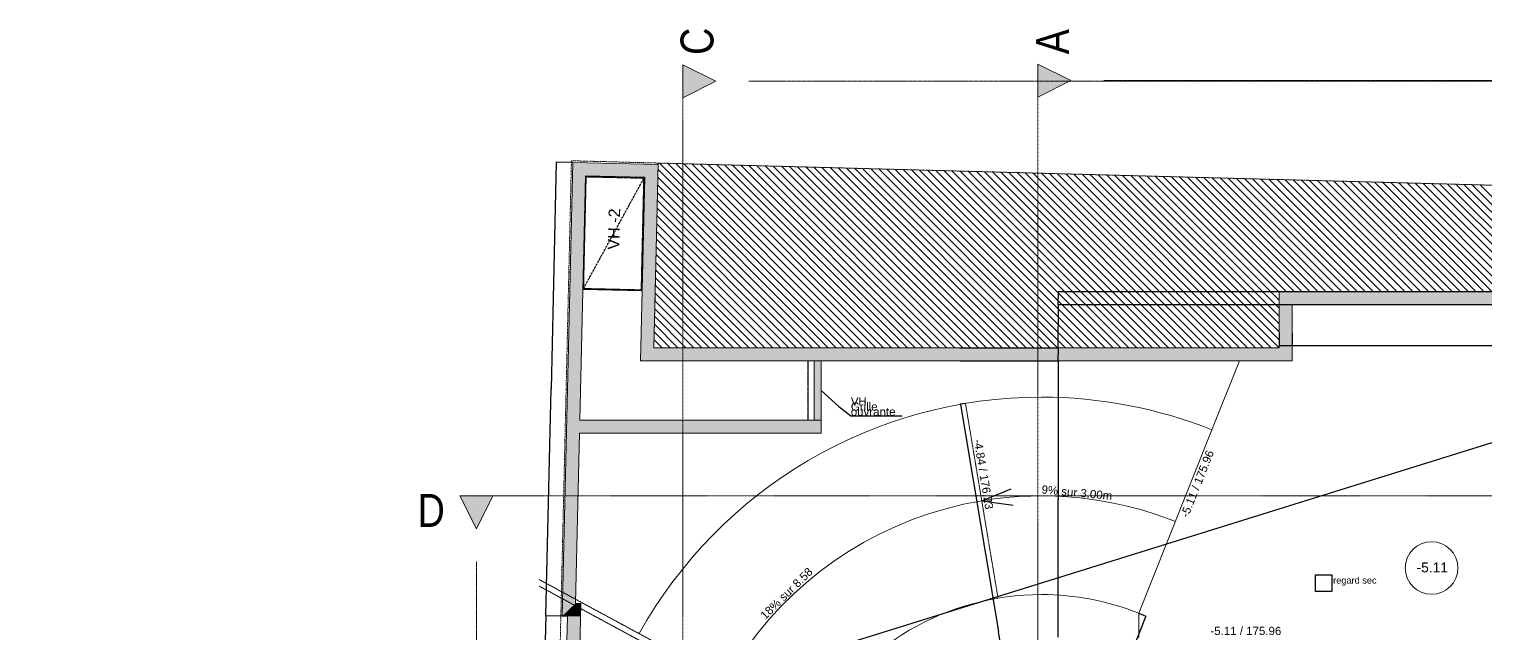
# Model space of a CAD drawing. Header units: centimetres. Extents: x -4990 to 114398, y -61489 to -12305.
# Drawn here: x 60097 to 62311, y -13722 to -12804 of the extents above; entities that cross this region are included whole.
import ezdxf

# ---------------------------------------------------------------- set-up
doc = ezdxf.new("R2010")
doc.units = ezdxf.units.CM
doc.header["$LTSCALE"] = 0.5
for name, pattern in [('Axe 15', [0.88, 0.75, -0.065, 0, -0.065]), ('Mixte 15', [0.93, 0.75, -0.065, 0.05, -0.065]), ('Mixte 8_2 tirets', [0.695, 0.4, -0.065, 0.05, -0.065, 0.05, -0.065]), ('Pointillé 1_5', [0.125, 0.075, -0.05]), ('Pointillé 3', [0.25, 0.15, -0.1]), ('Points 2', [0.1, 0, -0.1])]:
    doc.linetypes.add(name, pattern=pattern)
doc.layers.get('0').update_dxf_attribs({"linetype": 'CONTINUOUS'})
for name, color, linetype in [('01_poch_murs', 253, 'CONTINUOUS'), ('1  Fenetres', 7, 'CONTINUOUS'), ('1  Hachures', 7, 'CONTINUOUS'), ('1  Hachures_coupées', 7, 'CONTINUOUS'), ('1  MURS', 7, 'CONTINUOUS'), ('6 COMPL 2D', 7, 'CONTINUOUS'), ('6 Compl 2D 2 Détails', 7, 'CONTINUOUS'), ('6 Traits de Coupes', 7, 'CONTINUOUS'), ('7 ABORDS', 7, 'CONTINUOUS'), ('8  TEXTES', 7, 'CONTINUOUS'), ('9  COTATIONS', 7, 'CONTINUOUS')]:
    doc.layers.add(name, color=color, linetype=linetype)
doc.styles.get("Standard").update_dxf_attribs({"font": 'arial.ttf'})
doc.styles.add('STYLE_GENERE_1', font='')
doc.styles.add('STYLE_GENERE_2', font='')
doc.styles.add('STYLE_GENERE_3', font='')
doc.styles.get('STYLE_GENERE_1').set_extended_font_data('Arial Occidental')
doc.styles.get('STYLE_GENERE_2').set_extended_font_data('Univers LT 57 Condensed')
doc.styles.get('STYLE_GENERE_3').set_extended_font_data('Arial Occidental')

# ---------------------------------------------------------------- blocks, each defined once
blk = doc.blocks.new('ARROWHEAD_7')
at = {"color": 0, "linetype": 'Continuous', "lineweight": 0}
for p, q in [((0, 0), (-1, 0)), ((-0.25, 0), (0.25, 0)), ((0, -0.25), (0, 0.25))]:
    blk.add_line(p, q, dxfattribs=at)
blk.add_circle((0, 0), 0.25, dxfattribs=at)
blk = doc.blocks.new('Baie Fenêtre libre_3')
at = {"layer": '1  Hachures', "linetype": 'Continuous', "lineweight": 0}
blk.add_hatch(color=255, dxfattribs=at).paths.add_polyline_path([(0.45, 0), (0.45, -0.11), (-0.45, -0.11), (-0.45, 0)], flags=0)
at = {"layer": '1  Fenetres', "color": 212, "linetype": 'Continuous', "lineweight": 0, "true_color": 0xcb00cc}
for p, q in [((-0.45, 0), (-0.45, -0.11)), ((0.45, 0), (0.45, -0.11))]:
    blk.add_line(p, q, dxfattribs=at)
at = {"layer": '1  Fenetres', "color": 30, "linetype": 'Continuous', "lineweight": 0, "true_color": 0xff9224}
for p, q in [((-0.45, 0), (0.45, 0)), ((-0.45, -0.11), (0.45, -0.11))]:
    blk.add_line(p, q, dxfattribs=at)

msp = doc.modelspace()

# ---------------------------------------------------------------- hatches: boundary and pattern name
at = {"layer": '1  Hachures', "linetype": 'Continuous', "lineweight": 0, "true_color": 0x828282}
for points in [[(61090.548, -12857.714), (61090.548, -12907.714), (61140.548, -12882.714)], [(61630.104, -12856.75), (61630.104, -12906.75), (61680.104, -12881.75)], [(60751.759, -13512.632), (60801.759, -13512.632), (60776.759, -13562.632)]]:
    msp.add_hatch(color=8, dxfattribs=at).paths.add_polyline_path(points, flags=0)
at = {"layer": '1  Hachures_coupées', "linetype": 'Continuous', "lineweight": 0, "true_color": 0x8080c0}
for points in [[(60923.045, -13006.148), (60907.041, -13695.307), (60927.5, -13675.777), (60942.575, -13026.607)], [(61053.01, -13009.166), (60923.045, -13006.148), (60942.575, -13026.607), (61032.551, -13028.696)], [(61032.551, -13028.696), (61026.073, -13307.634), (61046.543, -13287.634), (61053.01, -13009.166)], [(62016.593, -13222.642), (63016.593, -13222.639), (63036.593, -13202.639), (61996.593, -13202.642)], [(61996.593, -13202.642), (61996.593, -13287.634), (62016.593, -13307.634), (62016.593, -13222.642)], [(61026.073, -13307.634), (62016.593, -13307.634), (61996.593, -13287.634), (61046.543, -13287.634)], [(60933.495, -13417.634), (61300.845, -13417.634), (61300.845, -13397.634), (60933.959, -13397.634)], [(60915.04, -13695.493), (60935.499, -13675.963), (60927.5, -13675.777), (60915.226, -13687.494)], [(60935.035, -13695.957), (60935.499, -13675.963), (60915.04, -13695.493)], [(60899.002, -15247.649), (60935.035, -13695.957), (60915.04, -13695.493), (60878.996, -15247.649)], [(60915.226, -13687.494), (60907.041, -13695.307), (60915.04, -13695.493)]]:
    msp.add_hatch(color=163, dxfattribs=at).paths.add_polyline_path(points, flags=0)

# ---------------------------------------------------------------- linework, layer by layer
at = {"layer": '01_poch_murs'}
msp.add_line((37832.394, -21056.715), (64082.109, -12882.714), dxfattribs=at)
at = {"layer": '1  Hachures', "color": 53, "linetype": 'Continuous', "lineweight": 0, "true_color": 0xd1d168}
for p, q in [((61053.059, -13007.027), (61047.936, -13227.634)), ((63331.382, -13067.514), (61053.059, -13007.027)), ((61996.593, -13202.642), (63036.593, -13202.639)), ((61996.593, -13247.634), (61996.593, -13202.642)), ((61047.936, -13227.634), (61046.543, -13287.634)), ((61996.593, -13287.634), (61996.593, -13247.634)), ((61046.543, -13287.634), (61996.593, -13287.634))]:
    msp.add_line(p, q, dxfattribs=at)
at = {"layer": '1  Hachures', "color": 252, "linetype": 'Continuous', "lineweight": 0, "true_color": 0x969696}
for p, q in [((61323.505, -13287.634), (61052.829, -13016.957)), ((61335.526, -13287.634), (61054.97, -13007.078)), ((61347.547, -13287.634), (61067.319, -13007.405)), ((61359.568, -13287.634), (61079.667, -13007.733)), ((61371.589, -13287.634), (61092.016, -13008.061)), ((61383.61, -13287.634), (61104.365, -13008.389)), ((61395.63, -13287.634), (61116.713, -13008.717)), ((61407.651, -13287.634), (61129.062, -13009.045)), ((61419.672, -13287.634), (61141.411, -13009.372)), ((61431.693, -13287.634), (61153.759, -13009.7)), ((61443.714, -13287.634), (61166.108, -13010.028)), ((61455.734, -13287.634), (61178.457, -13010.356)), ((61467.755, -13287.634), (61190.805, -13010.684)), ((61479.776, -13287.634), (61203.154, -13011.012)), ((61491.797, -13287.634), (61215.503, -13011.34)), ((61503.818, -13287.634), (61227.851, -13011.667)), ((61515.839, -13287.634), (61240.2, -13011.995)), ((61527.859, -13287.634), (61252.549, -13012.323)), ((61539.88, -13287.634), (61264.897, -13012.651)), ((61551.901, -13287.634), (61277.246, -13012.979)), ((61563.922, -13287.634), (61289.595, -13013.307)), ((61575.943, -13287.634), (61301.943, -13013.635)), ((61587.963, -13287.634), (61314.292, -13013.962)), ((61599.984, -13287.634), (61326.641, -13014.29)), ((61612.005, -13287.634), (61338.989, -13014.618)), ((61624.026, -13287.634), (61351.338, -13014.946)), ((61636.047, -13287.634), (61363.687, -13015.274)), ((61648.067, -13287.634), (61376.035, -13015.602)), ((61660.088, -13287.634), (61388.384, -13015.929)), ((61672.109, -13287.634), (61400.733, -13016.257)), ((61684.13, -13287.634), (61413.081, -13016.585)), ((61696.151, -13287.634), (61425.43, -13016.913)), ((61708.172, -13287.634), (61437.779, -13017.241)), ((61720.192, -13287.634), (61450.127, -13017.569)), ((61311.485, -13287.634), (61052.556, -13028.705)), ((61732.213, -13287.634), (61462.476, -13017.897)), ((61744.234, -13287.634), (61474.825, -13018.224)), ((61756.255, -13287.634), (61487.173, -13018.552)), ((61768.276, -13287.634), (61499.522, -13018.88)), ((61780.296, -13287.634), (61511.871, -13019.208)), ((61792.317, -13287.634), (61524.219, -13019.536)), ((61804.338, -13287.634), (61536.568, -13019.864)), ((61816.359, -13287.634), (61548.917, -13020.191)), ((61828.38, -13287.634), (61561.265, -13020.519)), ((61840.401, -13287.634), (61573.614, -13020.847)), ((61852.421, -13287.634), (61585.962, -13021.175)), ((61864.442, -13287.634), (61598.311, -13021.503)), ((61876.463, -13287.634), (61610.66, -13021.831)), ((61888.484, -13287.634), (61623.008, -13022.159)), ((61900.505, -13287.634), (61635.357, -13022.486)), ((61912.525, -13287.634), (61647.706, -13022.814)), ((61924.546, -13287.634), (61660.054, -13023.142)), ((61936.567, -13287.634), (61672.403, -13023.47)), ((61948.588, -13287.634), (61684.752, -13023.798)), ((61960.609, -13287.634), (61697.1, -13024.126)), ((61972.629, -13287.634), (61709.449, -13024.453)), ((61984.65, -13287.634), (61721.798, -13024.781)), ((61996.593, -13287.555), (61734.146, -13025.109)), ((61996.593, -13275.534), (61746.495, -13025.437)), ((61996.593, -13263.514), (61758.844, -13025.765)), ((61996.593, -13251.493), (61771.192, -13026.093)), ((61996.593, -13239.472), (61783.541, -13026.421)), ((61996.593, -13227.451), (61795.89, -13026.748)), ((61996.593, -13215.43), (61808.238, -13027.076)), ((61996.593, -13203.41), (61820.587, -13027.404)), ((62007.846, -13202.642), (61832.936, -13027.732)), ((62019.867, -13202.642), (61845.284, -13028.06)), ((62031.887, -13202.642), (61857.633, -13028.388)), ((62043.908, -13202.642), (61869.982, -13028.715)), ((62055.929, -13202.642), (61882.33, -13029.043)), ((62067.95, -13202.642), (61894.679, -13029.371)), ((62079.97, -13202.642), (61907.028, -13029.699)), ((62091.991, -13202.642), (61919.376, -13030.027)), ((62104.012, -13202.642), (61931.725, -13030.355)), ((62116.033, -13202.642), (61944.074, -13030.683)), ((62128.054, -13202.642), (61956.422, -13031.01)), ((62140.074, -13202.642), (61968.771, -13031.338)), ((62152.095, -13202.642), (61981.12, -13031.666)), ((62164.116, -13202.642), (61993.468, -13031.994)), ((62176.137, -13202.641), (62005.817, -13032.322)), ((62188.157, -13202.641), (62018.166, -13032.65)), ((62200.178, -13202.641), (62030.514, -13032.977)), ((62212.199, -13202.641), (62042.863, -13033.305)), ((62224.22, -13202.641), (62055.212, -13033.633)), ((62236.241, -13202.641), (62067.56, -13033.961)), ((62248.261, -13202.641), (62079.909, -13034.289)), ((62260.282, -13202.641), (62092.258, -13034.617)), ((62272.303, -13202.641), (62104.606, -13034.945)), ((62284.324, -13202.641), (62116.955, -13035.272)), ((62296.345, -13202.641), (62129.304, -13035.6)), ((62308.365, -13202.641), (62141.652, -13035.928)), ((62320.386, -13202.641), (62154.001, -13036.256)), ((62332.407, -13202.641), (62166.35, -13036.584)), ((62344.428, -13202.641), (62178.698, -13036.912)), ((62356.448, -13202.641), (62191.047, -13037.239)), ((62368.469, -13202.641), (62203.396, -13037.567)), ((62380.49, -13202.641), (62215.744, -13037.895)), ((62392.511, -13202.641), (62228.093, -13038.223)), ((62404.532, -13202.641), (62240.442, -13038.551)), ((62416.552, -13202.641), (62252.79, -13038.879)), ((62428.573, -13202.641), (62265.139, -13039.207)), ((62440.594, -13202.641), (62277.488, -13039.534)), ((62452.615, -13202.641), (62289.836, -13039.862)), ((61287.443, -13287.634), (61052.01, -13052.201)), ((61299.464, -13287.634), (61052.283, -13040.453)), ((62464.636, -13202.641), (62302.185, -13040.19)), ((61263.401, -13287.634), (61051.465, -13075.697)), ((61275.422, -13287.634), (61051.737, -13063.949)), ((61239.36, -13287.634), (61050.919, -13099.193)), ((61251.381, -13287.634), (61051.192, -13087.445)), ((61215.318, -13287.634), (61050.373, -13122.689)), ((61227.339, -13287.634), (61050.646, -13110.941)), ((61191.276, -13287.634), (61049.828, -13146.185)), ((61203.297, -13287.634), (61050.101, -13134.437)), ((61167.235, -13287.634), (61049.282, -13169.681)), ((61179.256, -13287.634), (61049.555, -13157.933)), ((61143.193, -13287.634), (61048.736, -13193.177)), ((61155.214, -13287.634), (61049.009, -13181.429)), ((61119.152, -13287.634), (61048.191, -13216.673)), ((61131.172, -13287.634), (61048.464, -13204.925)), ((61107.131, -13287.634), (61047.918, -13228.421)), ((61083.089, -13287.634), (61047.372, -13251.917)), ((61095.11, -13287.634), (61047.645, -13240.169)), ((61059.048, -13287.634), (61046.827, -13275.413)), ((61071.068, -13287.634), (61047.1, -13263.665)), ((61047.027, -13287.634), (61046.554, -13287.161))]:
    msp.add_line(p, q, dxfattribs=at)
at = {"layer": '1  MURS', "color": 5, "linetype": 'Continuous', "lineweight": 0}
for p, q in [((60923.045, -13006.148), (60907.041, -13695.307)), ((61053.01, -13009.166), (60923.045, -13006.148)), ((61046.543, -13287.634), (61053.01, -13009.166)), ((60933.959, -13397.634), (60942.575, -13026.607)), ((60942.575, -13026.607), (61032.551, -13028.696)), ((61032.551, -13028.696), (61026.073, -13307.634)), ((63036.593, -13202.639), (61996.593, -13202.642)), ((61996.593, -13202.642), (61996.593, -13287.634)), ((62016.593, -13222.642), (63016.593, -13222.639)), ((62016.593, -13307.634), (62016.593, -13222.642)), ((61996.593, -13287.634), (61046.543, -13287.634)), ((61026.073, -13307.634), (62016.593, -13307.634)), ((61300.845, -13397.634), (60933.959, -13397.634)), ((61300.845, -13417.634), (61300.845, -13397.634)), ((60927.5, -13675.777), (60933.495, -13417.634)), ((60933.495, -13417.634), (61300.845, -13417.634)), ((60922.688, -14227.639), (60935.499, -13675.963)), ((60935.499, -13675.963), (60927.5, -13675.777)), ((60915.04, -13695.493), (60878.532, -15267.649)), ((60907.041, -13695.307), (60915.04, -13695.493))]:
    msp.add_line(p, q, dxfattribs=at)
at = {"layer": '1  MURS', "color": 212, "linetype": 'Continuous', "lineweight": 0, "true_color": 0xcb00cc}
for p, q in [((61300.845, -13307.634), (61289.845, -13307.634)), ((61289.845, -13397.634), (61300.845, -13397.634))]:
    msp.add_line(p, q, dxfattribs=at)
at = {"layer": '6 COMPL 2D', "linetype": 'Pointillé 1_5'}
for p, q in [((60939.605, -13197.584), (60943.551, -13027.63)), ((60939.605, -13197.584), (61031.528, -13029.673)), ((60943.551, -13027.63), (61031.528, -13029.673)), ((61027.581, -13199.627), (61031.528, -13029.673)), ((60939.605, -13197.584), (61027.581, -13199.627)), ((61280.845, -13397.634), (61280.845, -13307.634))]:
    msp.add_line(p, q, dxfattribs=at)
at = {"layer": '6 COMPL 2D', "linetype": 'Continuous'}
for p, q in [((60938.582, -13198.561), (61028.558, -13200.65)), ((62051.848, -13632.842), (62076.848, -13632.842)), ((62051.848, -13657.842), (62051.848, -13632.842)), ((62076.848, -13632.842), (62076.848, -13657.842)), ((62076.848, -13657.842), (62051.848, -13657.842))]:
    msp.add_line(p, q, dxfattribs=at)
at = {"layer": '6 COMPL 2D', "color": 194, "linetype": 'Pointillé 3', "lineweight": 0, "true_color": 0x50009f}
msp.add_line((61569.509, -13668.121), (61519.98, -13372.237), dxfattribs=at)
msp.add_line((61569.509, -13668.121), (61519.98, -13372.237), dxfattribs=at)
msp.add_line((61569.509, -13668.121), (61519.98, -13372.237), dxfattribs=at)
at = {"layer": '6 COMPL 2D', "color": 18, "linetype": 'Continuous', "lineweight": 0}
msp.add_circle((62228.373, -13622.243), 40, dxfattribs=at)
at = {"layer": '6 COMPL 2D', "color": 194, "linetype": 'Continuous', "lineweight": 0, "true_color": 0x50009f}
for radius, start, end in [(700, 90, 150.877294), (700, 68.276526, 90), (400, 90, 150.337223), (400, 68.276526, 90)]:
    msp.add_arc((61635.548, -14062.632), radius, start, end, dxfattribs=at)
at = {"layer": '6 Compl 2D 2 Détails', "color": 194, "linetype": 'Continuous', "lineweight": 0, "true_color": 0x50009f}
for p, q in [((61894.637, -13412.345), (61936.356, -13307.634)), ((61783.599, -13691.039), (61894.637, -13412.345)), ((61783.599, -13691.039), (61783.599, -13727.633))]:
    msp.add_line(p, q, dxfattribs=at)
at = {"layer": '6 Compl 2D 2 Détails', "linetype": 'Continuous'}
for q in [(61589.501, -13502.031), (61592.579, -13526.84)]:
    msp.add_line((61544.745, -13520.179), q, dxfattribs=at)
at = {"layer": '6 Compl 2D 2 Détails', "color": 18, "linetype": 'Axe 15', "lineweight": 0}
for p, q in [((61376.634, -13912.622), (60872.168, -13639.827)), ((61376.634, -13922.622), (60872.168, -13649.827))]:
    msp.add_line(p, q, dxfattribs=at)
at = {"layer": '6 Compl 2D 2 Détails', "color": 194, "linetype": 'Continuous', "lineweight": 0, "true_color": 0x50009f}
for start, end in [(99.502826, 188.821527), (68.276526, 99.502826)]:
    msp.add_arc((61635.548, -14062.632), 550, start, end, dxfattribs=at)
at = {"layer": '6 Traits de Coupes', "color": 8, "linetype": 'Continuous', "lineweight": 0, "true_color": 0x828282}
for p, q in [((61090.548, -12857.714), (61090.548, -12907.714)), ((61140.548, -12882.714), (61090.548, -12857.714)), ((61630.104, -12856.75), (61630.104, -12906.75)), ((61680.104, -12881.75), (61630.104, -12856.75)), ((61090.548, -12907.714), (61140.548, -12882.714)), ((61630.104, -12906.75), (61680.104, -12881.75)), ((60751.759, -13512.632), (60801.759, -13512.632)), ((60776.759, -13562.632), (60751.759, -13512.632)), ((60801.759, -13512.632), (60776.759, -13562.632))]:
    msp.add_line(p, q, dxfattribs=at)
at = {"layer": '6 Traits de Coupes', "color": 142, "linetype": 'Points 2', "lineweight": 0, "true_color": 0x009de0}
for p, q in [((61190.548, -12882.714), (64082.109, -12882.714)), ((61730.104, -12881.75), (63699.476, -12881.75)), ((60776.759, -13612.632), (60776.759, -15354.878))]:
    msp.add_line(p, q, dxfattribs=at)
at = {"layer": '6 Traits de Coupes', "color": 142, "linetype": 'Mixte 15', "lineweight": 0, "true_color": 0x009de0}
for p, q in [((61630.104, -12906.75), (61630.104, -14249.369)), ((61090.548, -12907.714), (61090.548, -14250.562)), ((60801.759, -13512.632), (63479.265, -13512.632))]:
    msp.add_line(p, q, dxfattribs=at)
at = {"layer": '7 ABORDS', "color": 30, "linetype": 'Mixte 8_2 tirets', "lineweight": 0, "true_color": 0xf5970a}
for p, q in [((60893.375, -14197.564), (60921.147, -13003.525)), ((60921.147, -13003.525), (63331.382, -13067.514))]:
    msp.add_line(p, q, dxfattribs=at)
at = {"layer": '8  TEXTES', "linetype": 'Continuous'}
msp.add_lwpolyline([(61300.915, -13352.698), (61327.567, -13376.967), (61345.545, -13391.091), (61423.706, -13391.091)], dxfattribs=at)
msp.add_solid([(61300.904, -13352.71), (61300.845, -13352.634), (61300.926, -13352.686)], dxfattribs=at)
at = {"layer": '9  COTATIONS', "color": 7, "linetype": 'Continuous'}
for p, q in [((60898.175, -13005.665), (60890.166, -13350.009)), ((60923.045, -13006.148), (60897.998, -13005.566)), ((62516.592, -13202.641), (61660.841, -13202.641)), ((61661.021, -13202.736), (61661.021, -13212.501)), ((61661.021, -13222.546), (61661.021, -13212.781)), ((62516.593, -13222.641), (61660.841, -13222.641)), ((62516.593, -13222.641), (61660.841, -13222.641)), ((61661.021, -13222.736), (61661.021, -13254.997)), ((61661.021, -13287.539), (61661.021, -13255.277)), ((61996.593, -13265.138), (61996.593, -13284.153)), ((62016.593, -13265.138), (62016.593, -13284.153)), ((62016.593, -13265.138), (62016.593, -13284.153)), ((61511.333, -13287.634), (61661.201, -13287.634)), ((61511.333, -13287.634), (61661.201, -13287.634)), ((61661.021, -13287.729), (61661.021, -13297.494)), ((61661.021, -13307.539), (61661.021, -13297.774)), ((61996.688, -13283.973), (62016.498, -13283.973)), ((62016.688, -13283.973), (62516.498, -13283.973)), ((61511.333, -13307.634), (61661.201, -13307.634)), ((61511.333, -13307.634), (61661.201, -13307.634)), ((61661.021, -13307.729), (61661.021, -13517.498)), ((60882.151, -13694.633), (60890.16, -13350.289)), ((61519.98, -13372.237), (61512.176, -13373.544)), ((61512.369, -13373.608), (61570.113, -13718.571)), ((61661.021, -13727.548), (61661.021, -13517.778)), ((60882.146, -13694.824), (60863.898, -14480.667)), ((60907.041, -13695.307), (60881.969, -13694.724)), ((60915.04, -13695.493), (60881.969, -13694.725)), ((61794.12, -13695.334), (61720.186, -13880.901)), ((61783.599, -13691.039), (61794.323, -13695.312)), ((61627.905, -14063.815), (61570.16, -13718.851))]:
    msp.add_line(p, q, dxfattribs=at)

# ---------------------------------------------------------------- block references
at = {"layer": '1  Fenetres', "color": 18, "linetype": 'Continuous', "lineweight": 0, "xscale": -100, "yscale": 100, "zscale": 100, "rotation": 270}
msp.add_blockref('Baie Fenêtre libre_3', (61300.845, -13352.634), dxfattribs=at)
at = {"layer": '9  COTATIONS', "color": 7, "linetype": 'Continuous'}
for p, xscale, yscale, zscale, rotation in [((60898.178, -13005.57), 0.095, 0.095, 0.095, 88.66762170921845), ((61661.021, -13202.641), 0.095, 0.095, 0.095, 90), ((61661.021, -13222.641), 0.095, 0.095, 0.095, 270), ((61661.021, -13222.641), 0.095, 0.095, 0.095, 90), ((61661.021, -13287.634), 0.095, 0.095, 0.095, 270), ((61661.021, -13287.634), 0.095, 0.095, 0.095, 90), ((61996.593, -13283.973), 0.095, 0.095, 0.095, 180), ((62016.593, -13283.973), 0.095, 0.095, 0.095, 180), ((61661.021, -13307.634), 0.095, 0.095, 0.095, 270), ((61661.021, -13307.634), 0.095, 0.095, 0.095, 90), ((61512.353, -13373.514), 0.09500000000000001, 0.09500000000000001, 0.09500000000000001, 99.50282615447735), ((60882.149, -13694.729), 0.095, 0.095, 0.095, 88.66972917959566), ((60882.149, -13694.728), 0.095, 0.095, 0.095, 268.6676217092185), ((61794.155, -13695.245), 0.095, 0.095, 0.095, 68.27652571938677)]:
    msp.add_blockref('ARROWHEAD_7', p, dxfattribs=dict(at, xscale=xscale, yscale=yscale, zscale=zscale, rotation=rotation))
at = {"layer": '9  COTATIONS', "color": 7, "linetype": 'Continuous', "xscale": 0.095, "yscale": 0.095, "zscale": 0.095}
msp.add_blockref('ARROWHEAD_7', (62016.593, -13283.973), dxfattribs=at)

# ---------------------------------------------------------------- texts
at = {"layer": '6 Traits de Coupes', "color": 8, "linetype": 'Continuous', "lineweight": 0, "true_color": 0x828282, "char_height": 50, "attachment_point": 7, "rotation": 90, "style": 'STYLE_GENERE_2'}
for s, insert in [('{C}', (61137.69, -12842.714)), ('{A}', (61677.247, -12841.75))]:
    msp.add_mtext(s, dxfattribs=dict(at, insert=insert))
at = {"layer": '6 Traits de Coupes', "color": 8, "linetype": 'Continuous', "lineweight": 0, "true_color": 0x828282, "insert": (60687.387, -13559.774), "char_height": 50, "attachment_point": 7, "style": 'STYLE_GENERE_2'}
msp.add_mtext('{D}', dxfattribs=at)
at = {"layer": '8  TEXTES'}
for s, height, rotation, p in [('VH -2', 17.5, 88.669729, (60993.841, -13138.735)), ('9%%% sur 3.00m', 12.5, 354.64689, (61635.178, -13508.811)), ('18%%% sur 8.58', 12.5, 44.506162, (61215.636, -13701.393))]:
    msp.add_text(s, height=height, rotation=rotation, dxfattribs=at).set_placement(p)
for s, height, style, p in [('VH', 12.5, 'STYLE_GENERE_1', (61345.73, -13375.432)), ('Grille', 12.5, 'STYLE_GENERE_1', (61345.73, -13383.217)), ('ouvrante', 12.5, 'STYLE_GENERE_1', (61345.73, -13391.001)), ('-5.11', 15, 'STYLE_GENERE_3', (62205.539, -13628.886))]:
    msp.add_text(s, height=height, dxfattribs=dict(at, style=style)).set_placement(p)
at = {"layer": '8  TEXTES', "color": 18}
for s, rotation, p in [('-4.84 / 176.23', 279.502826, (61532.543, -13427.568)), ('-5.11 / 175.96', 68.276526, (61858.116, -13546.599))]:
    msp.add_text(s, height=12.5, rotation=rotation, dxfattribs=at).set_placement(p)
at = {"layer": '8  TEXTES'}
msp.add_text('regard sec', height=10, dxfattribs=at).set_placement((62078.766, -13645.913))
at = {"layer": '8  TEXTES', "color": 18}
msp.add_text('-5.11 / 175.96', height=12.5, dxfattribs=at).set_placement((61892.273, -13724.111))
at = {"layer": '9  COTATIONS', "color": 194, "linetype": 'Continuous', "true_color": 0x50009f, "char_height": 0.1, "attachment_point": 5}
for s, insert, style in [('\\A1;2000', (61661.021, -13212.641), 'STYLE_GENERE_3'), ('\\A1;6499', (61661.021, -13255.137), 'STYLE_GENERE_3'), ('\\A1;2000', (61661.021, -13297.634), 'STYLE_GENERE_3'), ('\\A1;2000', (62006.593, -13283.833), 'STYLE_GENERE_2'), ('\\A1;50000', (62266.593, -13283.833), 'STYLE_GENERE_2'), ('\\A1;68934', (60890.163, -13350.149), 'STYLE_GENERE_3'), ('\\A1;42001', (61661.021, -13517.638), 'STYLE_GENERE_3'), ('\\A1;70000', (61570.137, -13718.711), 'STYLE_GENERE_3')]:
    msp.add_mtext(s, dxfattribs=dict(at, insert=insert, style=style))

doc.saveas('drawing.dxf')
